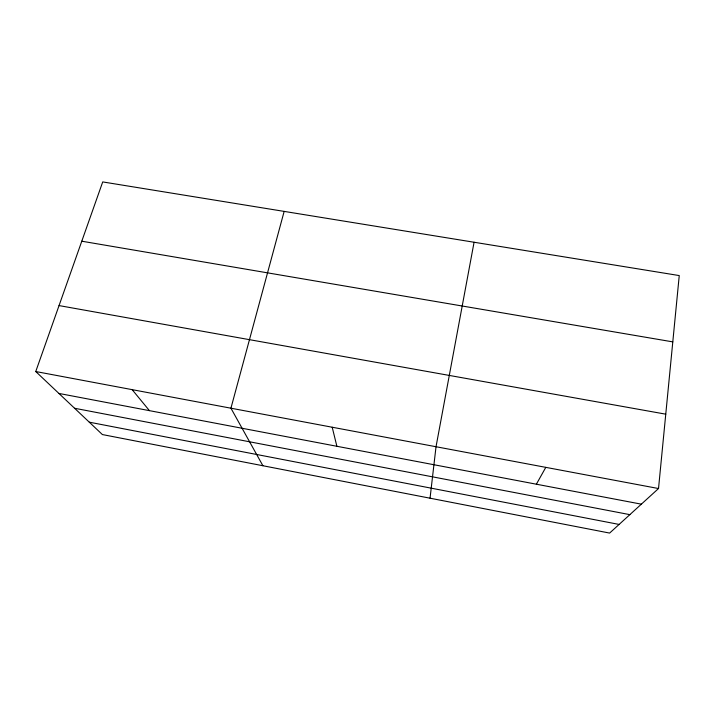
<?xml version="1.0" encoding="UTF-8"?>
<svg xmlns="http://www.w3.org/2000/svg" width="715" height="715" viewBox="0 0 715 715"><rect width="100%" height="100%" fill="white"/><g stroke="black" fill="none" stroke-linecap="round" stroke-linejoin="round"><path stroke-width="1.07" d="M658.524 488.533L679.25 275.57L102.719 181.923L35.75 371.532L102.379 434.559L609.618 533.077L658.524 488.533L35.75 371.532M430.046 498.203L436.025 446.732L474.072 242.242M284.159 211.39L230.936 408.202L262.906 465.742M536.366 484.198L545.804 467.36M81.778 241.205L672.797 341.877M59.041 305.582L665.763 414.173M58.907 393.438L641.364 504.164M74.575 408.256L629.852 514.648M89.295 422.181L619.11 524.435M132.15 389.639L149.444 410.651M332.198 427.23L336.881 446.276"/></g></svg>
